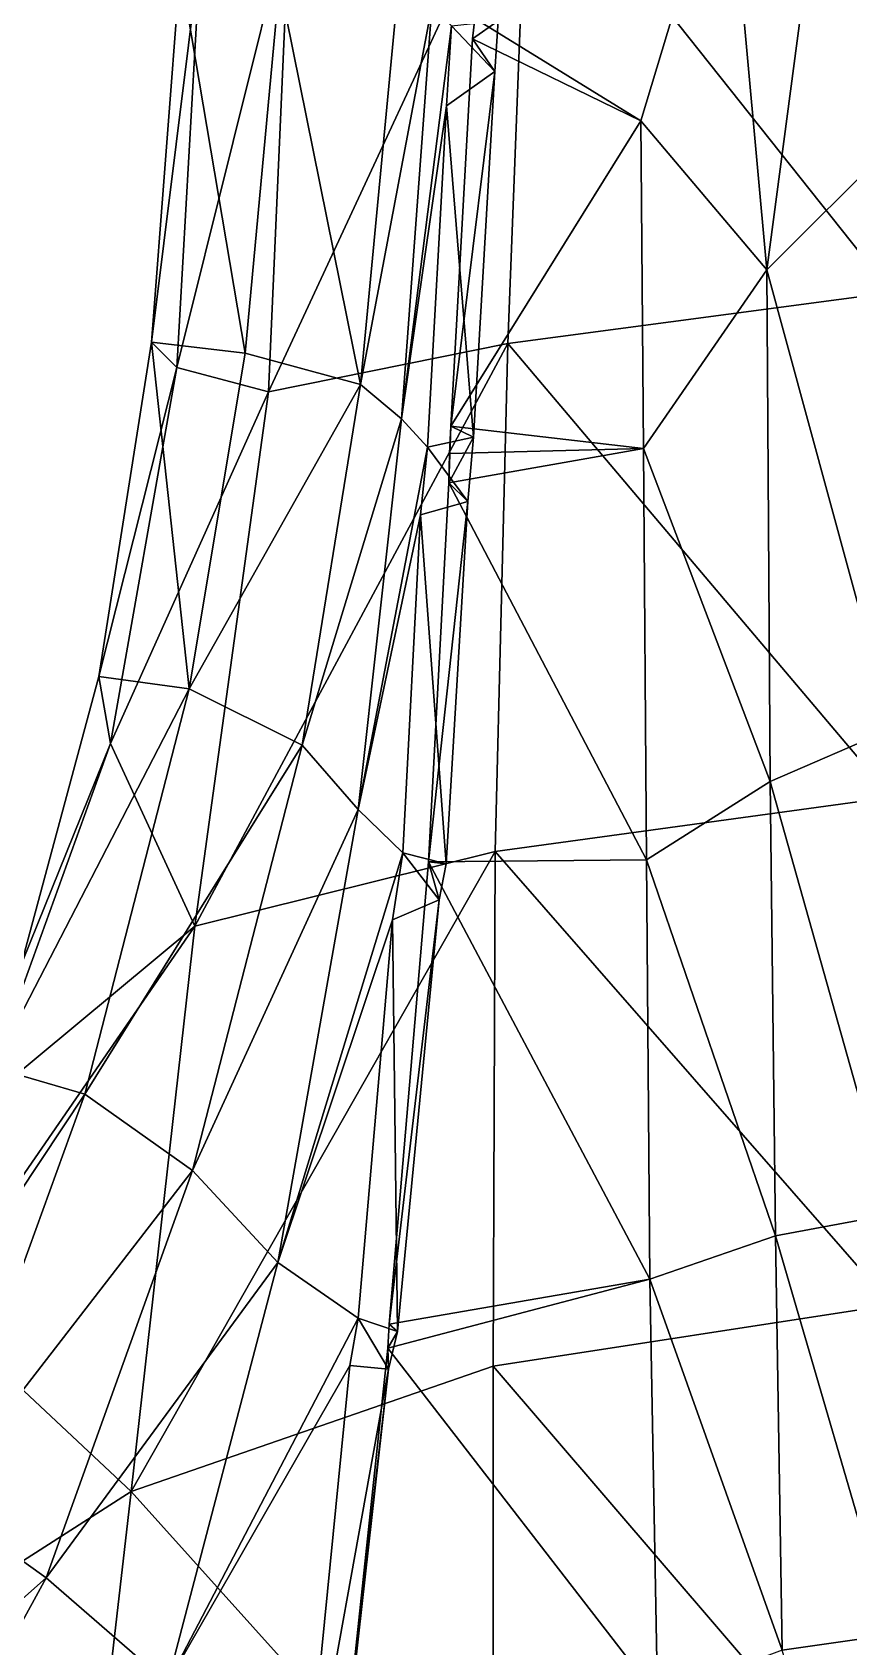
# Model space of a CAD drawing. Extents: x -76 to 76, y -20 to 79.
# Drawn here: x -2.547 to -0.128, y 13.309 to 18.092 of the extents above; entities that cross this region are included whole.
import ezdxf

# ---------------------------------------------------------------- set-up
doc = ezdxf.new("R2010")
doc.units = 0

msp = doc.modelspace()

# ---------------------------------------------------------------- linework, layer by layer
for points in [[(-0.3707, 17.3889, 12.0151), (-0.4885, 18.678, 11.9638), (0.0001, 20.1852, 11.5772)], [(0, 17.7577, 11.8723), (-0.3707, 17.3889, 12.0151), (0.0001, 20.1852, 11.5772)], [(-0.0008, 17.321, 16.8695), (-0.0006, 18.8151, 16.2129), (-1.0792, 18.6791, 15.937)], [(-1.1383, 17.1699, 16.5447), (-1.0792, 18.6791, 15.937), (-1.8471, 17.0266, 15.6023)], [(-1.0792, 18.6791, 15.937), (-1.7847, 18.4397, 15.1474), (-1.8471, 17.0266, 15.6023)], [(-0.4885, 18.678, 11.9638), (-0.744, 17.83, 12.2117), (-1.236, 18.1333, 12.5666)], [(-1.1383, 17.1699, 16.5447), (-0.0008, 17.321, 16.8695), (-1.0792, 18.6791, 15.937)], [(-0.4885, 18.678, 11.9638), (-0.3707, 17.3889, 12.0151), (-0.744, 17.83, 12.2117)], [(-2.118, 17.0989, 14.8327), (-1.8471, 17.0266, 15.6023), (-1.7847, 18.4397, 15.1474)], [(-2.0478, 18.348, 14.4622), (-2.118, 17.0989, 14.8327), (-1.7847, 18.4397, 15.1474)], [(-2.118, 17.0989, 14.8327), (-2.0478, 18.348, 14.4622), (-2.1931, 17.1744, 14.0971)], [(-2.0478, 18.348, 14.4622), (-2.1088, 18.2814, 13.7984), (-2.1931, 17.1744, 14.0971)], [(-1.9162, 17.1411, 13.6398), (-2.1931, 17.1744, 14.0971), (-2.1088, 18.2814, 13.7984)], [(-1.8141, 18.2374, 13.3874), (-1.9162, 17.1411, 13.6398), (-2.1088, 18.2814, 13.7984)], [(-1.9162, 17.1411, 13.6398), (-1.8141, 18.2374, 13.3874), (-1.5739, 17.0487, 13.3267)], [(-1.8141, 18.2374, 13.3874), (-1.465, 18.2038, 13.1111), (-1.5739, 17.0487, 13.3267)], [(-1.5739, 17.0487, 13.3267), (-1.465, 18.2038, 13.1111), (-1.3628, 18.1685, 12.8515)], [(-1.4532, 16.9467, 13.0238), (-1.5739, 17.0487, 13.3267), (-1.3628, 18.1685, 12.8515)], [(-1.4532, 16.9467, 13.0238), (-1.3628, 18.1685, 12.8515), (-1.3046, 18.1115, 12.6623)], [(-1.1666, 18.1261, 12.6886), (-1.236, 18.1333, 12.5666), (-1.2427, 18.0731, 12.5756)], [(-0.744, 17.83, 12.2117), (-1.2427, 18.0731, 12.5756), (-1.236, 18.1333, 12.5666)], [(-1.3199, 17.8742, 12.6886), (-1.4532, 16.9467, 13.0238), (-1.3046, 18.1115, 12.6623)], [(-1.3199, 17.8742, 12.6886), (-1.3046, 18.1115, 12.6623), (-1.1768, 17.9757, 12.7068)], [(-1.3046, 18.1115, 12.6623), (-1.1666, 18.1261, 12.6886), (-1.1768, 17.9757, 12.7068)], [(-1.1768, 17.9757, 12.7068), (-1.1666, 18.1261, 12.6886), (-1.2427, 18.0731, 12.5756)], [(-1.3067, 16.9254, 12.7027), (-1.2427, 18.0731, 12.5756), (-0.744, 17.83, 12.2117)], [(-1.2427, 18.0731, 12.5756), (-1.3067, 16.9254, 12.7027), (-1.1768, 17.9757, 12.7068)], [(-1.1768, 17.9757, 12.7068), (-1.2396, 16.8927, 12.8299), (-1.3199, 17.8742, 12.6886)], [(-1.3067, 16.9254, 12.7027), (-1.2396, 16.8927, 12.8299), (-1.1768, 17.9757, 12.7068)], [(-1.3763, 16.863, 12.8006), (-1.4532, 16.9467, 13.0238), (-1.3199, 17.8742, 12.6886)], [(-1.2396, 16.8927, 12.8299), (-1.3763, 16.863, 12.8006), (-1.3199, 17.8742, 12.6886)], [(-0.744, 17.83, 12.2117), (-0.7363, 16.8593, 12.2824), (-1.3067, 16.9254, 12.7027)], [(-0.3707, 17.3889, 12.0151), (-0.7363, 16.8593, 12.2824), (-0.744, 17.83, 12.2117)], [(-0.3707, 17.3889, 12.0151), (0, 17.7577, 11.8723), (-0.0002, 16.0285, 11.9505)], [(-0.3707, 17.3889, 12.0151), (-0.3602, 15.872, 12.0588), (-0.7363, 16.8593, 12.2824)], [(-0.3602, 15.872, 12.0588), (-0.3707, 17.3889, 12.0151), (-0.0002, 16.0285, 11.9505)], [(-0.0008, 17.321, 16.8695), (-1.1383, 17.1699, 16.5447), (-0.0008, 15.8258, 17.5297)], [(-2.118, 17.0989, 14.8327), (-2.1931, 17.1744, 14.0971), (-2.3496, 16.184, 14.2171)], [(-2.0819, 16.1469, 13.7077), (-2.3496, 16.184, 14.2171), (-2.1931, 17.1744, 14.0971)], [(-1.9162, 17.1411, 13.6398), (-2.0819, 16.1469, 13.7077), (-2.1931, 17.1744, 14.0971)], [(-1.9162, 17.1411, 13.6398), (-1.5739, 17.0487, 13.3267), (-2.0819, 16.1469, 13.7077)], [(-1.1383, 17.1699, 16.5447), (-1.8471, 17.0266, 15.6023), (-2.0647, 15.4438, 16.1168)], [(-1.1755, 15.665, 17.1738), (-1.1383, 17.1699, 16.5447), (-2.0647, 15.4438, 16.1168)], [(-1.1383, 17.1699, 16.5447), (-1.1755, 15.665, 17.1738), (-0.0008, 15.8258, 17.5297)], [(-2.3154, 15.9855, 15.0206), (-2.118, 17.0989, 14.8327), (-2.3496, 16.184, 14.2171)], [(-2.118, 17.0989, 14.8327), (-2.3154, 15.9855, 15.0206), (-1.8471, 17.0266, 15.6023)], [(-1.5739, 17.0487, 13.3267), (-1.7473, 15.9801, 13.3516), (-2.0819, 16.1469, 13.7077)], [(-1.5739, 17.0487, 13.3267), (-1.4532, 16.9467, 13.0238), (-1.7473, 15.9801, 13.3516)], [(-2.3154, 15.9855, 15.0206), (-2.0647, 15.4438, 16.1168), (-1.8471, 17.0266, 15.6023)], [(-1.4532, 16.9467, 13.0238), (-1.581, 15.7895, 13.0078), (-1.7473, 15.9801, 13.3516)], [(-1.4532, 16.9467, 13.0238), (-1.3763, 16.863, 12.8006), (-1.581, 15.7895, 13.0078)], [(-1.2396, 16.8927, 12.8299), (-1.2567, 16.7022, 12.8371), (-1.3763, 16.863, 12.8006)], [(-1.3102, 16.8443, 12.7116), (-1.3131, 16.7574, 12.7134), (-1.3067, 16.9254, 12.7027)], [(-1.3067, 16.9254, 12.7027), (-1.3131, 16.7574, 12.7134), (-1.2396, 16.8927, 12.8299)], [(-1.3131, 16.7574, 12.7134), (-1.2567, 16.7022, 12.8371), (-1.2396, 16.8927, 12.8299)], [(-0.7363, 16.8593, 12.2824), (-1.3102, 16.8443, 12.7116), (-1.3067, 16.9254, 12.7027)], [(-1.3763, 16.863, 12.8006), (-1.3961, 16.6629, 12.7919), (-1.581, 15.7895, 13.0078)], [(-1.2567, 16.7022, 12.8371), (-1.3961, 16.6629, 12.7919), (-1.3763, 16.863, 12.8006)], [(-0.7363, 16.8593, 12.2824), (-0.7273, 15.6407, 12.2707), (-1.3131, 16.7574, 12.7134)], [(-1.3102, 16.8443, 12.7116), (-0.7363, 16.8593, 12.2824), (-1.3131, 16.7574, 12.7134)], [(-0.3602, 15.872, 12.0588), (-0.7273, 15.6407, 12.2707), (-0.7363, 16.8593, 12.2824)], [(-0.7273, 15.6407, 12.2707), (-1.3725, 15.6345, 12.6743), (-1.3131, 16.7574, 12.7134)], [(-1.3131, 16.7574, 12.7134), (-1.3725, 15.6345, 12.6743), (-1.2567, 16.7022, 12.8371)], [(-1.2567, 16.7022, 12.8371), (-1.321, 15.6286, 12.807), (-1.3961, 16.6629, 12.7919)], [(-1.3725, 15.6345, 12.6743), (-1.321, 15.6286, 12.807), (-1.2567, 16.7022, 12.8371)], [(-1.3961, 16.6629, 12.7919), (-1.4492, 15.6607, 12.757), (-1.581, 15.7895, 13.0078)], [(-1.321, 15.6286, 12.807), (-1.4492, 15.6607, 12.757), (-1.3961, 16.6629, 12.7919)], [(-2.3154, 15.9855, 15.0206), (-2.3496, 16.184, 14.2171), (-2.6624, 15.0251, 14.1059)], [(-2.6624, 15.0251, 14.1059), (-2.3496, 16.184, 14.2171), (-2.0819, 16.1469, 13.7077)], [(-2.3914, 14.9463, 13.5537), (-2.6624, 15.0251, 14.1059), (-2.0819, 16.1469, 13.7077)], [(-2.3914, 14.9463, 13.5537), (-2.0819, 16.1469, 13.7077), (-1.7473, 15.9801, 13.3516)], [(-0.3602, 15.872, 12.0588), (-0.0002, 16.0285, 11.9505), (-0.0002, 14.5909, 11.8357)], [(-2.7707, 14.8568, 14.9312), (-2.3154, 15.9855, 15.0206), (-2.6624, 15.0251, 14.1059)], [(-2.3154, 15.9855, 15.0206), (-2.7707, 14.8568, 14.9312), (-2.0647, 15.4438, 16.1168)], [(-2.0723, 14.7202, 13.1547), (-2.3914, 14.9463, 13.5537), (-1.7473, 15.9801, 13.3516)], [(-2.0723, 14.7202, 13.1547), (-1.7473, 15.9801, 13.3516), (-1.581, 15.7895, 13.0078)], [(-0.3602, 15.872, 12.0588), (-0.3448, 14.5262, 11.9167), (-0.7273, 15.6407, 12.2707)], [(-0.3448, 14.5262, 11.9167), (-0.3602, 15.872, 12.0588), (-0.0002, 14.5909, 11.8357)], [(-1.8195, 14.4469, 12.7888), (-2.0723, 14.7202, 13.1547), (-1.581, 15.7895, 13.0078)], [(-1.8195, 14.4469, 12.7888), (-1.581, 15.7895, 13.0078), (-1.4492, 15.6607, 12.757)], [(-0.0008, 14.3218, 18.1896), (-0.0008, 15.8258, 17.5297), (-1.1755, 15.665, 17.1738)], [(-1.1813, 14.1405, 17.8498), (-1.1755, 15.665, 17.1738), (-2.2534, 13.7685, 17.1681)], [(-1.1755, 15.665, 17.1738), (-2.0647, 15.4438, 16.1168), (-2.2534, 13.7685, 17.1681)], [(-1.4794, 15.4627, 12.7173), (-1.8195, 14.4469, 12.7888), (-1.4492, 15.6607, 12.757)], [(-1.4794, 15.4627, 12.7173), (-1.4492, 15.6607, 12.757), (-1.3411, 15.5215, 12.7948)], [(-1.4492, 15.6607, 12.757), (-1.321, 15.6286, 12.807), (-1.3411, 15.5215, 12.7948)], [(-1.1813, 14.1405, 17.8498), (-0.0008, 14.3218, 18.1896), (-1.1755, 15.665, 17.1738)], [(-0.7168, 14.3983, 12.0833), (-1.4894, 14.2646, 12.4546), (-1.3725, 15.6345, 12.6743)], [(-1.3725, 15.6345, 12.6743), (-1.4894, 14.2646, 12.4546), (-1.3411, 15.5215, 12.7948)], [(-0.7273, 15.6407, 12.2707), (-0.7168, 14.3983, 12.0833), (-1.3725, 15.6345, 12.6743)], [(-1.321, 15.6286, 12.807), (-1.3725, 15.6345, 12.6743), (-1.3411, 15.5215, 12.7948)], [(-0.3448, 14.5262, 11.9167), (-0.7168, 14.3983, 12.0833), (-0.7273, 15.6407, 12.2707)], [(-1.4894, 14.2646, 12.4546), (-1.4644, 14.243, 12.5982), (-1.3411, 15.5215, 12.7948)], [(-1.3411, 15.5215, 12.7948), (-1.4644, 14.243, 12.5982), (-1.4794, 15.4627, 12.7173)], [(-1.5811, 14.2828, 12.5261), (-1.8195, 14.4469, 12.7888), (-1.4794, 15.4627, 12.7173)], [(-1.4644, 14.243, 12.5982), (-1.5811, 14.2828, 12.5261), (-1.4794, 15.4627, 12.7173)], [(-2.7707, 14.8568, 14.9312), (-2.8417, 14.3194, 15.8977), (-2.0647, 15.4438, 16.1168)], [(-2.2534, 13.7685, 17.1681), (-2.0647, 15.4438, 16.1168), (-2.8417, 14.3194, 15.8977)], [(-2.6624, 15.0251, 14.1059), (-2.3914, 14.9463, 13.5537), (-3.1234, 13.8432, 13.8105)], [(-2.3914, 14.9463, 13.5537), (-2.8278, 13.7431, 13.2451), (-3.1234, 13.8432, 13.8105)], [(-2.3914, 14.9463, 13.5537), (-2.0723, 14.7202, 13.1547), (-2.8278, 13.7431, 13.2451)], [(-2.0723, 14.7202, 13.1547), (-2.5058, 13.5126, 12.817), (-2.8278, 13.7431, 13.2451)], [(-2.0723, 14.7202, 13.1547), (-1.8195, 14.4469, 12.7888), (-2.5058, 13.5126, 12.817)], [(-0.3448, 14.5262, 11.9167), (-0.0002, 14.5909, 11.8357), (-0.0002, 13.3447, 11.6)], [(-0.3448, 14.5262, 11.9167), (-0.3254, 13.2988, 11.6628), (-0.7168, 14.3983, 12.0833)], [(-0.3254, 13.2988, 11.6628), (-0.3448, 14.5262, 11.9167), (-0.0002, 13.3447, 11.6)], [(-1.8195, 14.4469, 12.7888), (-2.1461, 13.2012, 12.4449), (-2.5058, 13.5126, 12.817)], [(-1.8195, 14.4469, 12.7888), (-1.5811, 14.2828, 12.5261), (-2.1461, 13.2012, 12.4449)], [(-0.7168, 14.3983, 12.0833), (-0.6941, 13.1604, 11.8029), (-1.4936, 14.194, 12.4439)], [(-1.4894, 14.2646, 12.4546), (-0.7168, 14.3983, 12.0833), (-1.4936, 14.194, 12.4439)], [(-0.3254, 13.2988, 11.6628), (-0.6941, 13.1604, 11.8029), (-0.7168, 14.3983, 12.0833)], [(-3.0007, 13.2912, 16.874), (-2.2534, 13.7685, 17.1681), (-2.8417, 14.3194, 15.8977)], [(-0.0008, 14.3218, 18.1896), (-1.1813, 14.1405, 17.8498), (-0.0008, 12.7648, 18.7718)], [(-1.5811, 14.2828, 12.5261), (-1.6058, 14.142, 12.4778), (-2.1461, 13.2012, 12.4449)], [(-1.6058, 14.142, 12.4778), (-1.5811, 14.2828, 12.5261), (-1.4915, 14.1317, 12.5779)], [(-1.5811, 14.2828, 12.5261), (-1.4644, 14.243, 12.5982), (-1.4915, 14.1317, 12.5779)], [(-1.4644, 14.243, 12.5982), (-1.4894, 14.2646, 12.4546), (-1.4936, 14.194, 12.4439)], [(-1.4915, 14.1317, 12.5779), (-1.4644, 14.243, 12.5982), (-1.4936, 14.194, 12.4439)], [(-1.66, 12.6281, 12.0851), (-1.4936, 14.194, 12.4439), (-0.6941, 13.1604, 11.8029)], [(-1.4936, 14.194, 12.4439), (-1.66, 12.6281, 12.0851), (-1.4915, 14.1317, 12.5779)], [(-1.1813, 14.1405, 17.8498), (-2.2534, 13.7685, 17.1681), (-1.1817, 12.5757, 18.4564)], [(-1.6058, 14.142, 12.4778), (-1.7471, 12.7128, 12.1435), (-2.1461, 13.2012, 12.4449)], [(-1.6058, 14.142, 12.4778), (-1.4915, 14.1317, 12.5779), (-1.7471, 12.7128, 12.1435)], [(-1.4915, 14.1317, 12.5779), (-1.6648, 12.6252, 12.2356), (-1.7471, 12.7128, 12.1435)], [(-1.66, 12.6281, 12.0851), (-1.6648, 12.6252, 12.2356), (-1.4915, 14.1317, 12.5779)], [(-1.1813, 14.1405, 17.8498), (-1.1817, 12.5757, 18.4564), (-0.0008, 12.7648, 18.7718)], [(-3.3742, 12.7419, 12.8492), (-2.8278, 13.7431, 13.2451), (-2.5058, 13.5126, 12.817)], [(-2.2534, 13.7685, 17.1681), (-3.0007, 13.2912, 16.874), (-2.4336, 12.2056, 17.9434)], [(-2.2534, 13.7685, 17.1681), (-2.4336, 12.2056, 17.9434), (-1.1817, 12.5757, 18.4564)], [(-3.0046, 12.6016, 12.4196), (-3.3742, 12.7419, 12.8492), (-2.5058, 13.5126, 12.817)], [(-3.0046, 12.6016, 12.4196), (-2.5058, 13.5126, 12.817), (-2.1461, 13.2012, 12.4449)], [(-0.3254, 13.2988, 11.6628), (-0.0002, 13.3447, 11.6), (-0.0002, 12.1902, 11.3154)]]:
    msp.add_3dface(points)

doc.saveas('drawing.dxf')
